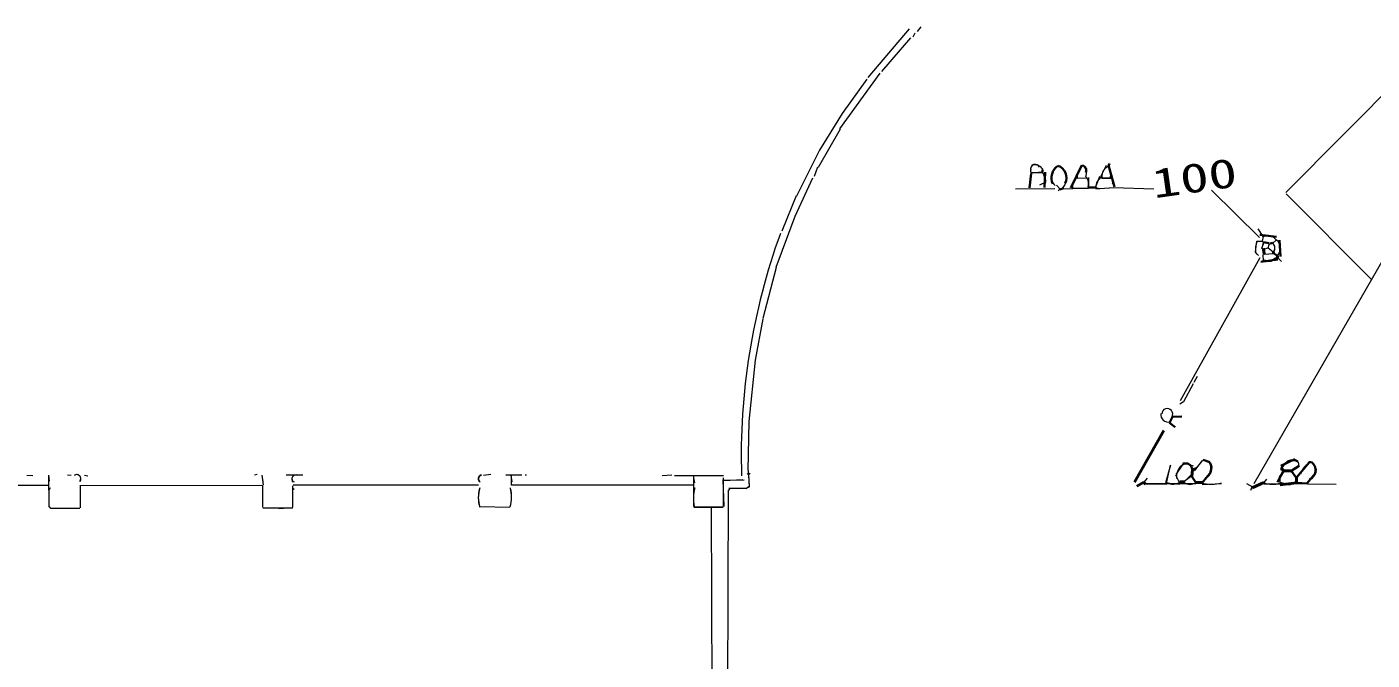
# Model space of a CAD drawing. Header units: millimetres. Extents: x -35814 to 127651, y -10134 to 104094.
# Drawn here: x 37519 to 71851, y 19411 to 35562 of the extents above; entities that cross this region are included whole.
import ezdxf

# ---------------------------------------------------------------- set-up
doc = ezdxf.new("R2010")
doc.units = ezdxf.units.MM
for name, color, linetype, lineweight in [('A_MED', 9, 'CONTINUOUS', 20), ('A_THIN', 8, 'CONTINUOUS', 15), ('P_R', 5, 'CONTINUOUS', 40), ('P_R_MARK', 5, 'CONTINUOUS', 25), ('P_SIZE', 140, 'CONTINUOUS', 13), ('SYM', 4, 'CONTINUOUS', 25), ('TEXT_SHAPE', 7, 'CONTINUOUS', 30)]:
    doc.layers.add(name, color=color, linetype=linetype, lineweight=lineweight)
doc.styles.add('JP', font='msgothic.ttc')

msp = doc.modelspace()

# ---------------------------------------------------------------- linework, layer by layer
at = {"layer": 'A_MED', "lineweight": 20}
for p, q in [((68843, 23919), (73266, 31603)), ((62752, 31431), (63756, 31438)), ((65250, 31464), (66279, 31432)), ((67748, 31400), (68973, 30187)), ((68986, 29668), (66955, 26023)), ((56645, 29421), (56298, 28120)), ((56103, 27061), (55943, 25496)), ((55941, 25496), (55918, 24243)), ((66706, 24379), (66578, 23933)), ((66699, 24380), (66592, 23924)), ((67020, 24411), (66842, 24143)), ((67296, 24357), (67039, 24443)), ((67318, 24236), (67533, 24511)), ((67373, 24307), (67533, 24511)), ((69957, 24479), (69983, 24377)), ((70321, 24463), (70433, 24266)), ((38084, 23349), (38076, 24128)), ((49879, 24126), (49879, 23872)), ((54538, 23329), (54538, 24108)), ((55931, 24244), (55951, 23854)), ((66109, 24048), (66024, 23946)), ((66831, 24132), (66931, 23945)), ((67217, 24123), (67055, 23960)), ((67240, 24105), (67055, 23968)), ((69492, 24072), (69498, 23920)), ((44307, 23314), (44304, 23856)), ((55278, 24005), (55306, 23330)), ((55303, 23988), (55787, 24017)), ((55872, 23794), (55467, 23785)), ((67510, 23893), (68011, 23916)), ((68642, 23916), (68795, 23833)), ((68784, 23820), (68749, 23735)), ((69157, 24023), (69090, 23938)), ((69095, 23903), (69496, 23903)), ((38073, 23346), (38121, 23277)), ((43536, 23297), (44301, 23292))]:
    msp.add_line(p, q, dxfattribs=at)
for centre, radius, start, end in [((67214, 24088), 358, 118.5896, 187.9596), ((69876, 24404), 105, 285.5272, 84.8702), ((70468, 24035), 458, 110.8995, 165.3819), ((49852, 23560), 813, 164.1619, 197.8322), ((49096, 23569), 794, 341.907, 15.5731), ((67206, 24130), 238, 231.3166, 307.1532), ((67748, 24926), 1028, 256.1662, 284.6529), ((69306, 24572), 677, 251.3441, 286.2729)]:
    msp.add_arc(centre, radius, start, end, dxfattribs=at)
at = {"layer": 'A_THIN', "lineweight": 15}
for p, q in [((74884, 36605), (69646, 31339)), ((60038, 35516), (58978, 34273)), ((60178, 35403), (60128, 35301)), ((60333, 35560), (60244, 35445)), ((60068, 35282), (59334, 34425)), ((58265, 32959), (59292, 34383)), ((58954, 34231), (58324, 33355)), ((58327, 33354), (57749, 32420)), ((58274, 32955), (57711, 31975)), ((57744, 32422), (57162, 31247)), ((57699, 31981), (57608, 31746)), ((57567, 31701), (57121, 30724)), ((57154, 31249), (56788, 30355)), ((69657, 31305), (71829, 29126)), ((57120, 30725), (56635, 29424)), ((56305, 28118), (56106, 27063)), ((37521, 24131), (37673, 24120)), ((38067, 24129), (38089, 23974)), ((38551, 24134), (38652, 24131)), ((38990, 24131), (39075, 24113)), ((43396, 24143), (43329, 24125)), ((43514, 24129), (43537, 23958)), ((43514, 24129), (43549, 23878)), ((44561, 24127), (44139, 24127)), ((49356, 24142), (49170, 24121)), ((50149, 24126), (49744, 24126)), ((49872, 24125), (49896, 23954)), ((50233, 24137), (50267, 24137)), ((53981, 24126), (53728, 24109)), ((54049, 24123), (55299, 24119)), ((54531, 24056), (54561, 23936)), ((55298, 23330), (55295, 24057)), ((55902, 24171), (55936, 24138)), ((55937, 24142), (55950, 23821)), ((55974, 24176), (55940, 24142)), ((33304, 23877), (38074, 23872)), ((38110, 23807), (38076, 23739)), ((38080, 23738), (38082, 23349)), ((38885, 23298), (38890, 23874)), ((38887, 23298), (38885, 23806)), ((38892, 23865), (43514, 23873)), ((43530, 23873), (43531, 23314)), ((43533, 23805), (43530, 23314)), ((44291, 23976), (44341, 23956)), ((44294, 23757), (44339, 23791)), ((44308, 23314), (44304, 23754)), ((49047, 23869), (44312, 23872)), ((54526, 23873), (49883, 23869)), ((55298, 23999), (55821, 24005)), ((55399, 13647), (55424, 23719)), ((55460, 23791), (55412, 23722)), ((55872, 23791), (55433, 23791)), ((55940, 23818), (55873, 23784)), ((55962, 23847), (55876, 23781)), ((66031, 23905), (66609, 23904)), ((67352, 23904), (66069, 23905)), ((66937, 23891), (66609, 23922)), ((70205, 23906), (70931, 23899)), ((70205, 23905), (70931, 23899)), ((38073, 23346), (38121, 23277)), ((38128, 23285), (38871, 23282)), ((38128, 23285), (38871, 23282)), ((43536, 23303), (43953, 23291)), ((43952, 23278), (44302, 23304)), ((49085, 23328), (49844, 23315)), ((49085, 23328), (49844, 23315)), ((54543, 23315), (55285, 23311)), ((55281, 23322), (54544, 23312)), ((54985, 23308), (55015, 14663))]:
    msp.add_line(p, q, dxfattribs=at)
for centre, radius, start, end in [((72411, 24613), 16661, 160.0582, 181.7396), ((38790, 24032), 109, 323.1625, 126.2917), ((38794, 24043), 100, 318.9138, 131.1959), ((44385, 24027), 105, 67.8024, 228.093), ((44380, 24035), 97.2, 63.2163, 214.241), ((49136, 24035), 98.3, 100.6058, 222.7605), ((49145, 24037), 103, 106.0949, 238.3069), ((49868, 23548), 828, 161.8677, 196.6473), ((48955, 23568), 933, 344.6911, 14.6096), ((55509, 23542), 980, 164.3884, 192.3835), ((66776, 24219), 321, 240.8978, 302.9413)]:
    msp.add_arc(centre, radius, start, end, dxfattribs=at)
at = {"layer": 'P_R', "lineweight": 40}
for p, q in [((66536, 25269), (65791, 23948)), ((66028, 23951), (65843, 23847))]:
    msp.add_line(p, q, dxfattribs=at)
at = {"layer": 'P_R_MARK', "lineweight": 15}
for p, q in [((67287, 26459), (67036, 26000)), ((67390, 26645), (67305, 26492)), ((67037, 25996), (66941, 25937))]:
    msp.add_line(p, q, dxfattribs=at)
at = {"layer": 'P_R_MARK', "lineweight": 30}
for p, q in [((66684, 25463), (66823, 25350)), ((66754, 25618), (66685, 25483)), ((66763, 25614), (66999, 25623))]:
    msp.add_line(p, q, dxfattribs=at)
at = {"layer": 'P_R_MARK', "lineweight": 20}
for centre, radius, start, end in [((66621, 25686), 141, 332.6361, 175.799), ((66652, 25673), 192, 172.1805, 282.6655)]:
    msp.add_arc(centre, radius, start, end, dxfattribs=at)
at = {"layer": 'SYM', "lineweight": 15}
for p, q in [((68933, 30410), (69063, 30216)), ((69067, 30216), (69045, 30098)), ((68912, 30098), (69047, 30098)), ((69081, 29906), (69115, 29906)), ((69081, 29895), (69115, 29895)), ((69216, 30030), (69250, 30030)), ((69216, 30030), (69216, 29996)), ((69081, 29605), (69048, 29588)), ((69095, 29779), (69061, 29745)), ((69061, 29742), (69072, 29606)), ((69437, 29677), (69542, 29579))]:
    msp.add_line(p, q, dxfattribs=at)
at = {"layer": 'SYM', "lineweight": 30}
for p, q in [((68989, 30261), (69413, 30205)), ((69082, 30071), (69219, 30044)), ((69317, 30051), (69249, 30034)), ((69489, 30124), (69513, 29705)), ((69445, 29628), (69009, 29569)), ((69332, 29791), (69433, 29723))]:
    msp.add_line(p, q, dxfattribs=at)
at = {"layer": 'SYM', "lineweight": 20}
for p, q in [((68903, 30099), (68869, 29828)), ((69089, 30059), (69028, 29913)), ((69031, 29921), (69077, 29889)), ((69074, 30066), (69034, 29929)), ((69047, 30098), (69081, 30064)), ((69199, 29929), (69115, 29894)), ((69208, 29998), (69196, 29929)), ((69196, 29925), (69330, 29822)), ((69399, 30119), (69316, 30049)), ((68869, 29819), (68948, 29729)), ((69335, 29776), (69099, 29758))]:
    msp.add_line(p, q, dxfattribs=at)
at = {"layer": 'SYM', "lineweight": 40}
for p, q in [((69077, 29894), (69097, 29776)), ((69334, 29827), (69334, 29793)), ((69435, 29726), (69435, 29675))]:
    msp.add_line(p, q, dxfattribs=at)
at = {"layer": 'SYM', "lineweight": 20}
for centre, radius, start, end in [((69198, 30002), 241, 28.9534, 121.8614), ((69271, 29904), 398, 155.9565, 201.0637), ((69224, 29920), 148, 319.9409, 53.6554), ((69249, 29914), 265, 314.63, 52.7165)]:
    msp.add_arc(centre, radius, start, end, dxfattribs=at)
at = {"layer": 'SYM', "lineweight": 30}
msp.add_arc((69184, 29965), 375, 253.9408, 310.8759, dxfattribs=at)
at = {"layer": 'TEXT_SHAPE', "lineweight": 30}
for p, q in [((64162, 31461), (64442, 32036)), ((65146, 32081), (65111, 31996)), ((65275, 31480), (65135, 32003)), ((63153, 31824), (63104, 31458)), ((63446, 31926), (63428, 31859)), ((63511, 31856), (63494, 31467)), ((63984, 31453), (63884, 31415)), ((64609, 31470), (64794, 31470)), ((67542, 24517), (67712, 24457)), ((67542, 24517), (67712, 24457)), ((69525, 24370), (69875, 24533)), ((69886, 24514), (69954, 24480)), ((69933, 24077), (70241, 24455)), ((70240, 24459), (70307, 24459)), ((67253, 24091), (67354, 23938)), ((67269, 24272), (67371, 24306)), ((67733, 24205), (67510, 23932)), ((69598, 24253), (69437, 23952)), ((69605, 24236), (69489, 24073)), ((69790, 24233), (69907, 24080)), ((69990, 24362), (69799, 24244)), ((70401, 24170), (70196, 23927)), ((70419, 24258), (70398, 24173)), ((69918, 23932), (70205, 23915)), ((69918, 23920), (70205, 23919))]:
    msp.add_line(p, q, dxfattribs=at)
at = {"layer": 'TEXT_SHAPE', "lineweight": 20}
for p, q in [((65065, 32024), (64921, 31736)), ((63148, 31825), (63115, 31554)), ((63428, 31855), (63140, 31832)), ((63427, 31842), (63145, 31842)), ((63520, 31605), (63365, 31527)), ((63435, 31862), (63527, 31628)), ((64322, 31708), (64558, 31709)), ((64609, 31724), (64609, 31470)), ((64893, 31744), (64791, 31471)), ((64947, 31707), (65183, 31707)), ((65197, 31728), (65241, 31590)), ((65233, 31588), (65267, 31588)), ((63984, 31444), (64203, 31433)), ((64609, 31436), (64203, 31436)), ((64793, 31467), (64896, 31436)), ((64797, 31433), (65251, 31465)), ((64895, 31440), (65149, 31457))]:
    msp.add_line(p, q, dxfattribs=at)
at = {"layer": 'TEXT_SHAPE', "lineweight": 15}
for p, q in [((64947, 31709), (65183, 31712)), ((65236, 31587), (65218, 31553)), ((63800, 31522), (63887, 31423)), ((63884, 31417), (63835, 31381)), ((64610, 31452), (64204, 31430))]:
    msp.add_line(p, q, dxfattribs=at)
at = {"layer": 'TEXT_SHAPE', "lineweight": 40}
for p, q in [((67271, 24275), (67248, 24090)), ((69514, 24292), (69547, 24292)), ((69547, 24292), (69598, 24241)), ((69598, 24241), (69801, 24241)), ((69919, 24089), (69918, 23936)), ((66033, 23934), (66066, 23900)), ((66947, 23954), (67065, 23954)), ((67352, 23937), (67504, 23937)), ((69088, 23942), (68794, 23804)), ((69920, 23929), (69501, 23877))]:
    msp.add_line(p, q, dxfattribs=at)
at = {"layer": 'TEXT_SHAPE', "lineweight": 20}
for centre, radius, start, end in [((63359, 31916), 226, 146.1916, 202.5553), ((63253, 31936), 119, 25.1957, 193.1268), ((63240, 31798), 247, 32.3683, 105.1654), ((63849, 31864), 140, 68.4799, 181.8716), ((63649, 31699), 398, 323.7289, 49.6475), ((64796, 31704), 474, 136.2216, 177.642), ((64311, 31834), 254, 335.8686, 53.0726), ((65214, 31756), 262, 112.4772, 186.864), ((64788, 31786), 395, 351.0273, 32.4888), ((63900, 31710), 236, 143.6815, 234.4325), ((64515, 31484), 313, 128.8708, 188.7776), ((64291, 31557), 322, 344.598, 31.9657), ((65103, 31476), 302, 122.3014, 181.0889)]:
    msp.add_arc(centre, radius, start, end, dxfattribs=at)
at = {"layer": 'TEXT_SHAPE', "lineweight": 30}
for centre, radius, start, end in [((64053, 31710), 384, 126.1701, 203.5506), ((63735, 31720), 315, 332.2283, 71.4941), ((64420, 31903), 134, 336.227, 73.3555), ((67083, 24248), 182, 8.2756, 110.9577), ((67453, 24310), 294, 299.3201, 27.7968), ((67541, 24313), 211, 330.7539, 38.4234), ((69875, 24139), 373, 88.4149, 154.8996), ((70160, 24255), 252, 290.8973, 53.6729), ((69683, 24386), 490, 248.2163, 297.6825)]:
    msp.add_arc(centre, radius, start, end, dxfattribs=at)

# ---------------------------------------------------------------- texts
at = {"layer": 'P_SIZE', "style": 'JP', "width": 1.436147}
msp.add_text('100', height=744.7, rotation=8.141, dxfattribs=at).set_placement((66285, 31188))

doc.saveas('drawing.dxf')
